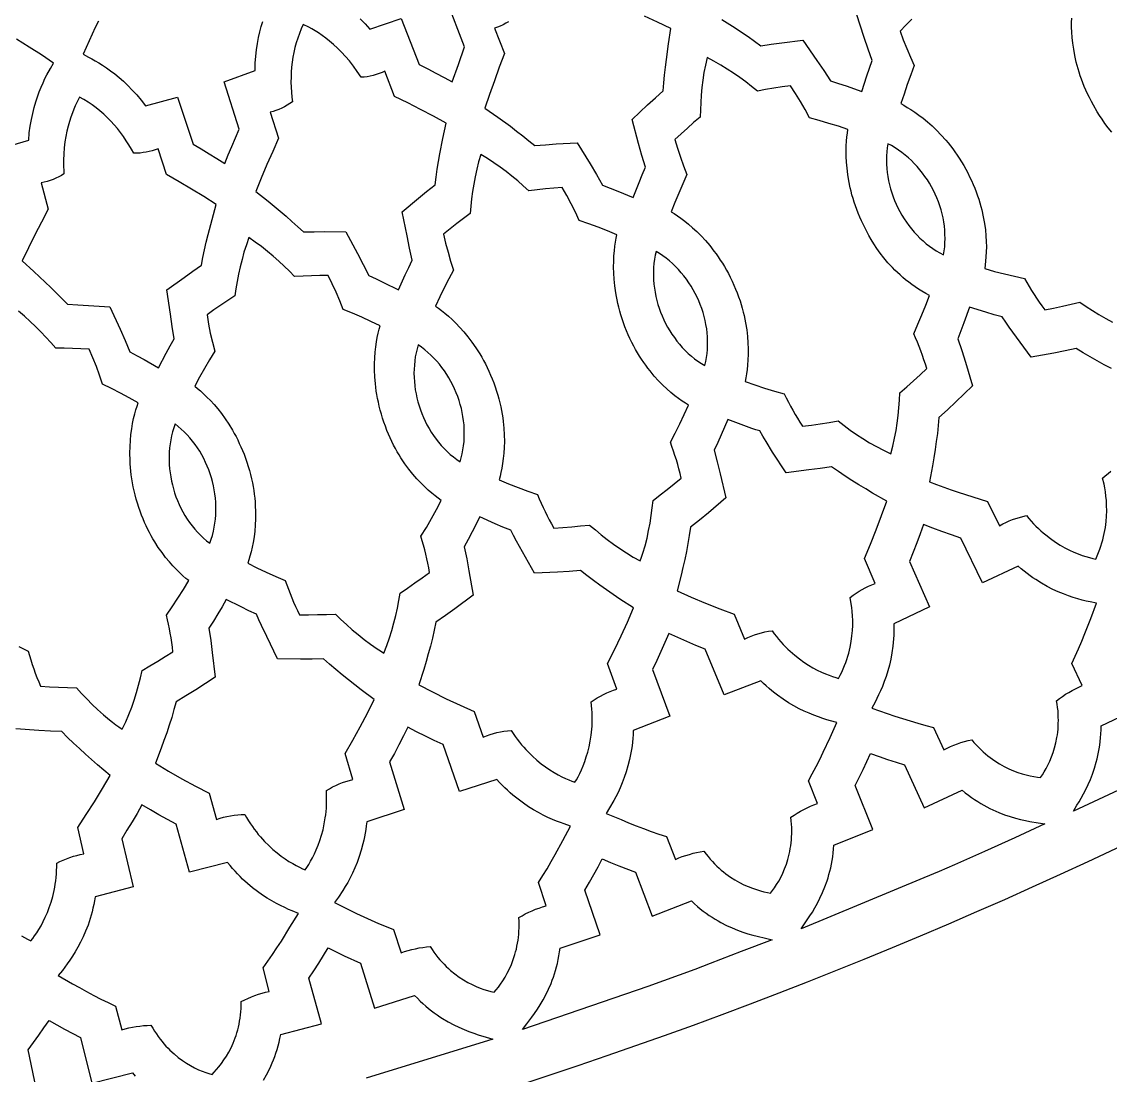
# Model space of a CAD drawing. Extents: x -550 to 550, y -550 to 550.
# Drawn here: x 101.2 to 206.7, y -460.5 to -358.4 of the extents above; entities that cross this region are included whole.
import ezdxf

# ---------------------------------------------------------------- set-up
doc = ezdxf.new("R2010")
doc.units = 0
doc.layers.add('LAYER_1', color=18, linetype='CONTINUOUS')
doc.layers.add('LAYER_10', color=4, linetype='CONTINUOUS')

msp = doc.modelspace()

# ---------------------------------------------------------------- linework, layer by layer
at = {"layer": 'LAYER_1'}
msp.add_lwpolyline([(0, 550, 0.414214), (-550, 0, 0.414214), (0, -550, 0.414214), (550, 0, 0.414214)], format="xyb", close=True, dxfattribs=at)
for points in [[(134.04, -358.13), (134.5, -358.61), (134.96, -359.14), (137.99, -358.08), (139.76, -362.55), (140.57, -362.96), (141.37, -363.38), (142.16, -363.8), (142.95, -364.23), (143.54, -362.54), (144.15, -360.85), (142.41, -356.37)], [(108.66, -358.34), (108.35, -358.98), (107.76, -360.27), (107.18, -361.56), (107.72, -361.83), (108.03, -362), (108.36, -362.18), (108.7, -362.39), (109.07, -362.62), (109.45, -362.88), (109.84, -363.16), (110.25, -363.47), (110.67, -363.81), (111.09, -364.18), (111.52, -364.59), (111.95, -365.03), (112.38, -365.5), (112.81, -366.01), (113.24, -366.56), (116.33, -365.7), (117.84, -370.27), (118.61, -370.73), (119.39, -371.19), (120.15, -371.67), (120.92, -372.15), (121.25, -371.31), (121.6, -370.48), (121.95, -369.64), (122.31, -368.82), (120.84, -364.24), (123.85, -363.12), (123.87, -362.42), (123.92, -361.75), (123.99, -361.12), (124.08, -360.51), (124.19, -359.93), (124.31, -359.38), (124.45, -358.86), (124.59, -358.37)], [(148.4, -358.41), (148.14, -358.56), (147.87, -358.7), (147.6, -358.83), (147.32, -358.94), (147.04, -359.04), (148.01, -361.49), (147.51, -362.8), (147.03, -364.12), (146.56, -365.45), (146.12, -366.78), (147.35, -367.66), (148.58, -368.54), (149.19, -369), (149.79, -369.46), (150.38, -369.93), (150.96, -370.41), (151.98, -370.32), (153.01, -370.25), (155.06, -370.13), (156.31, -372.17), (156.92, -373.2), (157.52, -374.24), (158.26, -374.52), (159, -374.82), (160.47, -375.43), (161.05, -373.97), (161.35, -373.24), (161.66, -372.51), (161.32, -371.36), (161, -370.2), (160.39, -367.89), (161.88, -366.47), (162.64, -365.78), (163.4, -365.09), (163.46, -364.33), (163.53, -363.58), (163.61, -362.82), (163.7, -362.06), (163.9, -360.56), (164.12, -359.05), (162.85, -358.46), (161.57, -357.88)], [(169.08, -358.2), (170.35, -359.01), (170.99, -359.43), (171.62, -359.85), (172.24, -360.28), (172.85, -360.73), (173.86, -360.58), (174.88, -360.44), (176.91, -360.19), (178.28, -362.15), (178.96, -363.14), (179.61, -364.14), (180.37, -364.38), (181.13, -364.63), (182.63, -365.15), (183.12, -363.66), (183.37, -362.91), (183.64, -362.17), (183.24, -361.05), (182.85, -359.92), (182.11, -357.65)], [(187.49, -358.15), (186.91, -358.73), (186.35, -359.31), (186.65, -360.16), (186.98, -361), (187.34, -361.83), (187.72, -362.65), (187.37, -363.56), (187.04, -364.48), (186.72, -365.41), (186.41, -366.34), (186.71, -366.5), (187.04, -366.7), (187.39, -366.92), (187.77, -367.17), (188.17, -367.45), (188.58, -367.76), (189, -368.11), (189.44, -368.5), (189.88, -368.92), (190.33, -369.38), (190.78, -369.88), (191, -370.15), (191.22, -370.43), (191.44, -370.71), (191.66, -371.01), (191.87, -371.32), (192.08, -371.64), (192.29, -371.98), (192.5, -372.32), (192.7, -372.68), (192.89, -373.05), (193.08, -373.43), (193.26, -373.8), (193.42, -374.17), (193.58, -374.54), (193.72, -374.9), (193.84, -375.26), (193.96, -375.61), (194.07, -375.96), (194.17, -376.3), (194.25, -376.64), (194.4, -377.3), (194.52, -377.94), (194.6, -378.55), (194.65, -379.14), (194.68, -379.69), (194.7, -380.22), (194.69, -380.71), (194.66, -381.17), (194.63, -381.59), (194.59, -381.97), (194.54, -382.31), (195.49, -382.59), (196.46, -382.84), (197.42, -383.07), (198.4, -383.27), (198.62, -383.67), (198.84, -384.06), (199.08, -384.44), (199.32, -384.82), (199.57, -385.2), (199.82, -385.57), (200.08, -385.94), (200.35, -386.3), (201.2, -386.14), (202.06, -385.97), (202.9, -385.78), (203.75, -385.58), (204.36, -386), (204.98, -386.39), (205.61, -386.78), (206.26, -387.15), (206.92, -387.5)], [(206.85, -369.12), (206.5, -368.69), (206.19, -368.27), (205.91, -367.86), (205.65, -367.48), (205.43, -367.12), (205.07, -366.49), (204.87, -366.12), (204.68, -365.76), (204.5, -365.39), (204.34, -365.03), (204.19, -364.68), (204.04, -364.33), (203.91, -363.98), (203.79, -363.64), (203.68, -363.3), (203.58, -362.96), (203.41, -362.31), (203.27, -361.68), (203.16, -361.08), (203.08, -360.5), (203.02, -359.95), (202.98, -359.43), (202.96, -358.94), (202.96, -358.49), (202.97, -358.07)], [(98.84, -370.8), (101.91, -369.88), (101.97, -369.18), (102.06, -368.52), (102.17, -367.89), (102.3, -367.29), (102.44, -366.72), (102.6, -366.18), (102.77, -365.67), (102.94, -365.19), (103.12, -364.74), (103.3, -364.32), (103.49, -363.92), (103.67, -363.56), (104.02, -362.93), (104.32, -362.41), (103.14, -361.63), (101.95, -360.86), (101.35, -360.48), (100.74, -360.11)], [(100.97, -418.93), (101.87, -419.37), (101.99, -419.8), (102.12, -420.23), (102.26, -420.66), (102.4, -421.09), (102.55, -421.52), (102.71, -421.94), (102.88, -422.36), (103.05, -422.78), (103.92, -422.83), (104.79, -422.87), (105.66, -422.9), (106.54, -422.92), (107.03, -423.47), (107.53, -424), (108.06, -424.53), (108.59, -425.04), (109.15, -425.54), (109.74, -426.03), (110.04, -426.26), (110.35, -426.5), (110.66, -426.72), (110.98, -426.95), (111.32, -426.24), (111.62, -425.53), (111.89, -424.82), (112.13, -424.11), (112.35, -423.39), (112.55, -422.68), (112.74, -421.96), (112.9, -421.25), (113.66, -420.81), (114.41, -420.36), (115.15, -419.91), (115.88, -419.44), (115.83, -418.99), (115.77, -418.54), (115.7, -418.1), (115.63, -417.65), (115.55, -417.21), (115.46, -416.77), (115.36, -416.33), (115.25, -415.89), (115.82, -415.07), (116.37, -414.24), (116.91, -413.4), (117.42, -412.55), (117.15, -412.33), (116.86, -412.08), (116.55, -411.79), (116.23, -411.47), (115.89, -411.12), (115.54, -410.73), (115.18, -410.3), (114.83, -409.83), (114.47, -409.33), (114.12, -408.79), (113.95, -408.5), (113.78, -408.2), (113.61, -407.9), (113.45, -407.58), (113.29, -407.25), (113.14, -406.91), (112.99, -406.56), (112.84, -406.2), (112.7, -405.83), (112.57, -405.45), (112.45, -405.05), (112.33, -404.65), (112.22, -404.25), (112.13, -403.85), (112.04, -403.45), (111.97, -403.07), (111.91, -402.69), (111.85, -402.31), (111.81, -401.94), (111.77, -401.58), (111.75, -401.23), (111.73, -400.88), (111.71, -400.21), (111.73, -399.57), (111.76, -398.96), (111.82, -398.38), (111.89, -397.83), (111.98, -397.32), (112.08, -396.84), (112.19, -396.4), (112.3, -396), (112.41, -395.64), (112.51, -395.31), (111.66, -394.84), (110.8, -394.38), (109.93, -393.93), (109.05, -393.51), (108.78, -392.65), (108.47, -391.8), (108.14, -390.96), (107.78, -390.13), (106.97, -390.09), (106.16, -390.06), (105.35, -390.04), (104.54, -390.03), (104.07, -389.49), (103.58, -388.96), (103.09, -388.44), (102.58, -387.93), (102.05, -387.43), (101.5, -386.94), (100.93, -386.46)], [(206.82, -392), (206.12, -391.63), (205.43, -391.26), (204.75, -390.88), (204.08, -390.48), (203.41, -390.07), (202.32, -390.3), (201.23, -390.51), (199.04, -390.9), (197.61, -388.97), (196.91, -387.99), (196.57, -387.5), (196.23, -387), (195.44, -386.79), (194.65, -386.55), (193.08, -386.06), (192.53, -387.59), (192.24, -388.36), (191.93, -389.11), (192.31, -390.24), (192.67, -391.39), (193.36, -393.68), (191.75, -395.22), (190.93, -395.99), (190.1, -396.73), (190.03, -397.52), (189.95, -398.3), (189.85, -399.08), (189.74, -399.86), (189.61, -400.64), (189.48, -401.42), (189.19, -402.97), (189.88, -403.23), (190.58, -403.49), (191.28, -403.74), (191.98, -403.98), (192.68, -404.21), (193.39, -404.44), (194.81, -404.87), (195.98, -407.23), (196.29, -407.06), (196.6, -406.91), (196.92, -406.76), (197.24, -406.63), (197.57, -406.52), (197.9, -406.42), (198.24, -406.33), (198.58, -406.25), (198.8, -406.52), (199.04, -406.78), (199.27, -407.03), (199.5, -407.27), (199.74, -407.5), (199.98, -407.72), (200.21, -407.92), (200.45, -408.12), (200.92, -408.48), (201.39, -408.81), (201.86, -409.1), (202.31, -409.36), (202.75, -409.58), (203.18, -409.78), (203.59, -409.95), (203.99, -410.1), (204.35, -410.22), (204.7, -410.32), (205.01, -410.4), (205.29, -410.47), (205.44, -410.15), (205.57, -409.83), (205.69, -409.51), (205.8, -409.2), (205.89, -408.89), (205.98, -408.58), (206.06, -408.28), (206.12, -407.98), (206.18, -407.69), (206.23, -407.4), (206.3, -406.83), (206.34, -406.29), (206.36, -405.77), (206.35, -405.27), (206.33, -404.8), (206.29, -404.36), (206.23, -403.94), (206.17, -403.56), (206.1, -403.21), (205.96, -402.61), (206.22, -402.38), (206.49, -402.16), (206.77, -401.95)], [(207.49, -432.83), (206.04, -433.52), (204.59, -434.21), (203.13, -434.88), (203.48, -434.31), (203.68, -433.97), (203.9, -433.61), (204.12, -433.21), (204.34, -432.78), (204.56, -432.31), (204.78, -431.82), (204.99, -431.29), (205.18, -430.72), (205.35, -430.13), (205.43, -429.81), (205.51, -429.49), (205.57, -429.17), (205.63, -428.83), (205.69, -428.48), (205.73, -428.13), (205.77, -427.76), (205.79, -427.39), (205.81, -427.01), (205.82, -426.62), (209.49, -424.87)], [(101.21, -446.96), (101.5, -447.13), (101.81, -447.29), (102.13, -447.45), (102.3, -447.22), (102.49, -446.96), (102.69, -446.66), (102.9, -446.33), (103.11, -445.97), (103.32, -445.58), (103.52, -445.15), (103.72, -444.69), (103.91, -444.2), (104.08, -443.68), (104.24, -443.13), (104.37, -442.55), (104.43, -442.25), (104.48, -441.94), (104.53, -441.62), (104.56, -441.29), (104.59, -440.96), (104.62, -440.62), (104.63, -440.27), (104.63, -439.92), (104.94, -439.76), (105.26, -439.61), (105.58, -439.48), (105.91, -439.36), (106.24, -439.25), (106.58, -439.16), (106.91, -439.08), (107.26, -439.01), (106.66, -436.45), (107.48, -435.21), (108.28, -433.96), (109.05, -432.69), (109.79, -431.41), (108.59, -430.39), (107.99, -429.88), (107.4, -429.35), (106.82, -428.82), (106.25, -428.28), (105.68, -427.73), (105.13, -427.17), (104.02, -427.12), (102.9, -427.06), (100.68, -426.9)], [(124.67, -460.94), (124.96, -460.42), (125.24, -459.87), (125.38, -459.57), (125.51, -459.27), (125.63, -458.96), (125.75, -458.64), (125.87, -458.31), (125.98, -457.97), (126.08, -457.62), (126.17, -457.26), (126.26, -456.89), (126.33, -456.51), (130.27, -455.48), (129.07, -451.06), (129.55, -450.34), (130.02, -449.61), (130.48, -448.87), (130.92, -448.13), (131.7, -448.51), (132.48, -448.88), (134.05, -449.59), (135.42, -453.96), (139.3, -452.72), (139.57, -453), (139.84, -453.27), (140.11, -453.52), (140.39, -453.76), (140.66, -453.99), (140.94, -454.21), (141.21, -454.42), (141.48, -454.61), (141.75, -454.79), (142.02, -454.97), (142.56, -455.29), (143.09, -455.57), (143.6, -455.81), (144.1, -456.03), (144.57, -456.22), (145.03, -456.39), (145.46, -456.53), (146.24, -456.76), (146.89, -456.95), (134.6, -460.73)], [(102.8, -462.47), (101.87, -457.99), (102.39, -457.29), (102.9, -456.58), (103.39, -455.86), (103.88, -455.14), (104.64, -455.57), (105.39, -455.98), (106.92, -456.79), (108.02, -461.23), (111.98, -460.24), (112.23, -460.54)]]:
    msp.add_lwpolyline(points, dxfattribs=at)
for points in [[(137.73, -384.37), (138.4, -382.93), (138.73, -382.21), (139.08, -381.5), (138.81, -380.33), (138.57, -379.16), (138.09, -376.81), (139.67, -375.49), (140.47, -374.84), (141.28, -374.21), (141.38, -373.45), (141.49, -372.7), (141.62, -371.96), (141.75, -371.21), (142.04, -369.72), (142.35, -368.23), (141.12, -367.56), (139.88, -366.91), (138.63, -366.28), (137.37, -365.66), (136.42, -363.2), (136.15, -363.32), (135.87, -363.43), (135.58, -363.53), (135.29, -363.61), (135, -363.67), (134.7, -363.73), (134.41, -363.77), (134.11, -363.79), (133.74, -363.23), (133.37, -362.7), (132.99, -362.21), (132.6, -361.76), (132.22, -361.34), (131.83, -360.96), (131.45, -360.6), (131.07, -360.28), (130.7, -359.99), (130.34, -359.73), (129.99, -359.49), (129.66, -359.28), (129.34, -359.1), (129.05, -358.93), (128.52, -358.67), (128.32, -359.1), (128.14, -359.54), (127.98, -359.99), (127.83, -360.45), (127.71, -360.91), (127.6, -361.38), (127.51, -361.85), (127.44, -362.33), (127.38, -362.81), (127.35, -363.29), (127.33, -363.78), (127.32, -364.26), (127.33, -364.74), (127.36, -365.22), (127.4, -365.7), (127.46, -366.17), (127.21, -366.34), (126.96, -366.5), (126.7, -366.64), (126.43, -366.78), (126.15, -366.9), (125.87, -367.01), (125.59, -367.1), (125.3, -367.18), (126.13, -369.69), (125.55, -370.97), (124.98, -372.25), (124.44, -373.55), (123.92, -374.85), (125.1, -375.8), (126.27, -376.76), (126.85, -377.25), (127.42, -377.75), (127.98, -378.26), (128.54, -378.77), (129.57, -378.75), (130.59, -378.74), (132.65, -378.75), (133.77, -380.86), (134.33, -381.92), (134.86, -383), (135.58, -383.32), (136.3, -383.67)], [(185.43, -400.26), (185.63, -399.51), (185.81, -398.76), (185.95, -398.02), (186.07, -397.28), (186.16, -396.55), (186.23, -395.81), (186.29, -395.08), (186.32, -394.35), (186.98, -393.78), (187.63, -393.2), (188.28, -392.61), (188.92, -392.01), (188.79, -391.58), (188.65, -391.15), (188.5, -390.73), (188.35, -390.3), (188.19, -389.88), (188.02, -389.46), (187.84, -389.04), (187.66, -388.63), (188.07, -387.72), (188.46, -386.8), (188.83, -385.87), (189.18, -384.93), (188.82, -384.73), (188.46, -384.52), (188.12, -384.3), (187.79, -384.09), (187.48, -383.86), (187.18, -383.64), (186.88, -383.41), (186.61, -383.18), (186.34, -382.94), (186.08, -382.71), (185.84, -382.47), (185.6, -382.23), (185.16, -381.76), (184.77, -381.29), (184.41, -380.82), (184.08, -380.37), (183.79, -379.93), (183.53, -379.51), (183.31, -379.11), (183.11, -378.74), (182.78, -378.09), (182.6, -377.71), (182.43, -377.34), (182.28, -376.96), (182.14, -376.6), (182.01, -376.23), (181.89, -375.87), (181.78, -375.52), (181.68, -375.17), (181.59, -374.82), (181.51, -374.49), (181.37, -373.83), (181.27, -373.19), (181.2, -372.58), (181.15, -372), (181.13, -371.45), (181.12, -370.93), (181.13, -370.44), (181.16, -369.99), (181.19, -369.57), (181.24, -369.19), (181.28, -368.85), (180.36, -368.54), (179.43, -368.25), (178.5, -367.97), (177.56, -367.72), (177.14, -366.92), (176.69, -366.14), (176.21, -365.37), (175.72, -364.62), (174.91, -364.73), (174.11, -364.85), (173.31, -364.98), (172.51, -365.13), (171.95, -364.68), (171.38, -364.24), (170.8, -363.81), (170.2, -363.4), (169.59, -362.99), (168.96, -362.6), (168.31, -362.23), (167.64, -361.87), (167.48, -362.61), (167.34, -363.34), (167.23, -364.06), (167.14, -364.79), (167.07, -365.51), (167.02, -366.22), (166.99, -366.94), (166.96, -367.66), (166.34, -368.18), (165.73, -368.71), (165.12, -369.26), (164.53, -369.81), (164.78, -370.67), (165.05, -371.53), (165.36, -372.38), (165.69, -373.22), (165.28, -374.11), (164.89, -375), (164.52, -375.91), (164.17, -376.82), (164.46, -377), (164.77, -377.21), (165.11, -377.45), (165.47, -377.73), (165.85, -378.03), (166.24, -378.37), (166.65, -378.74), (167.06, -379.15), (167.48, -379.6), (167.9, -380.09), (168.31, -380.62), (168.52, -380.9), (168.72, -381.19), (168.92, -381.49), (169.12, -381.8), (169.32, -382.12), (169.51, -382.46), (169.7, -382.8), (169.88, -383.16), (170.06, -383.53), (170.24, -383.91), (170.4, -384.3), (170.56, -384.68), (170.7, -385.06), (170.83, -385.43), (170.94, -385.8), (171.05, -386.17), (171.15, -386.53), (171.23, -386.88), (171.31, -387.23), (171.37, -387.58), (171.48, -388.24), (171.56, -388.89), (171.6, -389.5), (171.62, -390.09), (171.62, -390.65), (171.6, -391.17), (171.56, -391.66), (171.51, -392.11), (171.45, -392.53), (171.39, -392.91), (171.32, -393.25), (172.26, -393.58), (173.21, -393.89), (174.16, -394.18), (175.11, -394.44), (175.31, -394.85), (175.52, -395.25), (175.73, -395.65), (175.95, -396.05), (176.17, -396.44), (176.4, -396.82), (176.64, -397.21), (176.88, -397.59), (177.75, -397.48), (178.61, -397.36), (179.47, -397.22), (180.33, -397.08), (180.91, -397.53), (181.51, -397.96), (182.11, -398.39), (182.74, -398.79), (183.38, -399.19), (184.04, -399.56), (184.72, -399.92)], [(114.5, -391.92), (115.24, -390.51), (115.62, -389.81), (116.02, -389.12), (115.82, -387.94), (115.64, -386.75), (115.31, -384.38), (116.97, -383.17), (117.8, -382.57), (118.65, -381.99), (118.79, -381.24), (118.95, -380.5), (119.12, -379.76), (119.3, -379.03), (119.68, -377.56), (120.08, -376.1), (118.89, -375.35), (117.69, -374.62), (116.48, -373.91), (115.26, -373.22), (114.45, -370.71), (114.17, -370.81), (113.89, -370.9), (113.6, -370.98), (113.3, -371.04), (113.01, -371.09), (112.71, -371.13), (112.41, -371.15), (112.11, -371.15), (111.88, -370.74), (111.63, -370.33), (111.37, -369.93), (111.1, -369.53), (110.81, -369.14), (110.51, -368.76), (110.2, -368.39), (109.87, -368.04), (109.53, -367.69), (109.18, -367.36), (108.82, -367.05), (108.44, -366.74), (108.06, -366.46), (107.66, -366.19), (107.26, -365.95), (106.84, -365.72), (106.71, -365.96), (106.57, -366.24), (106.43, -366.54), (106.28, -366.88), (106.14, -367.24), (105.99, -367.64), (105.86, -368.06), (105.73, -368.52), (105.61, -369), (105.51, -369.51), (105.42, -370.05), (105.36, -370.61), (105.31, -371.21), (105.29, -371.83), (105.3, -372.47), (105.31, -372.8), (105.33, -373.14), (105.08, -373.3), (104.82, -373.44), (104.54, -373.57), (104.27, -373.69), (103.99, -373.79), (103.7, -373.88), (103.41, -373.96), (103.12, -374.02), (103.8, -376.57), (103.14, -377.81), (102.5, -379.06), (101.88, -380.31), (101.27, -381.58), (102.4, -382.6), (103.51, -383.63), (104.06, -384.16), (104.6, -384.69), (105.13, -385.23), (105.66, -385.78), (106.68, -385.82), (107.71, -385.88), (109.76, -386.01), (110.76, -388.19), (111.25, -389.29), (111.71, -390.39), (112.42, -390.76), (113.11, -391.14)], [(190.55, -380.99), (190.61, -380.6), (190.66, -380.2), (190.69, -379.81), (190.7, -379.41), (190.69, -379.01), (190.67, -378.6), (190.63, -378.2), (190.57, -377.8), (190.5, -377.4), (190.41, -377.01), (190.31, -376.62), (190.19, -376.23), (190.06, -375.85), (189.91, -375.48), (189.75, -375.12), (189.58, -374.76), (189.39, -374.41), (189.19, -374.06), (188.98, -373.72), (188.75, -373.39), (188.52, -373.07), (188.26, -372.75), (188, -372.44), (187.72, -372.14), (187.44, -371.86), (187.14, -371.58), (186.83, -371.32), (186.51, -371.07), (186.19, -370.84), (185.86, -370.62), (185.51, -370.41), (185.16, -370.22), (185.1, -370.61), (185.06, -371.01), (185.03, -371.41), (185.02, -371.81), (185.03, -372.21), (185.06, -372.61), (185.1, -373.01), (185.15, -373.41), (185.23, -373.81), (185.31, -374.2), (185.41, -374.59), (185.53, -374.98), (185.66, -375.36), (185.81, -375.73), (185.96, -376.09), (186.13, -376.45), (186.31, -376.8), (186.51, -377.15), (186.72, -377.49), (186.95, -377.83), (187.18, -378.16), (187.44, -378.47), (187.7, -378.78), (187.98, -379.08), (188.26, -379.37), (188.56, -379.64), (188.87, -379.91), (189.19, -380.15), (189.51, -380.39), (189.85, -380.6), (190.19, -380.8)], [(161.17, -410.64), (161.29, -410.27), (161.42, -409.9), (161.63, -409.17), (161.82, -408.43), (161.98, -407.7), (162.11, -406.97), (162.23, -406.23), (162.32, -405.5), (162.4, -404.77), (163.09, -404.24), (163.78, -403.71), (164.46, -403.16), (165.13, -402.61), (165.03, -402.17), (164.91, -401.73), (164.79, -401.29), (164.67, -400.86), (164.53, -400.43), (164.39, -400), (164.24, -399.57), (164.08, -399.15), (164.55, -398.27), (165, -397.37), (165.42, -396.47), (165.83, -395.56), (165.54, -395.37), (165.22, -395.16), (164.88, -394.92), (164.52, -394.64), (164.14, -394.33), (163.74, -393.98), (163.34, -393.6), (162.93, -393.18), (162.52, -392.73), (162.11, -392.23), (161.9, -391.97), (161.7, -391.69), (161.5, -391.41), (161.3, -391.11), (161.1, -390.8), (160.91, -390.49), (160.72, -390.16), (160.53, -389.82), (160.35, -389.47), (160.17, -389.1), (160, -388.73), (159.84, -388.34), (159.68, -387.95), (159.54, -387.57), (159.41, -387.19), (159.29, -386.81), (159.18, -386.44), (159.08, -386.07), (159, -385.71), (158.92, -385.36), (158.85, -385.01), (158.79, -384.67), (158.69, -384), (158.63, -383.36), (158.59, -382.75), (158.58, -382.17), (158.59, -381.61), (158.61, -381.1), (158.66, -380.61), (158.71, -380.16), (158.77, -379.75), (158.83, -379.37), (158.9, -379.04), (158, -378.67), (157.09, -378.32), (156.18, -377.99), (155.25, -377.67), (154.88, -376.86), (154.47, -376.05), (154.05, -375.25), (153.59, -374.47), (152.78, -374.53), (151.98, -374.6), (151.17, -374.68), (150.36, -374.78), (149.83, -374.3), (149.29, -373.83), (148.73, -373.37), (148.16, -372.93), (147.58, -372.49), (146.98, -372.07), (146.35, -371.66), (145.71, -371.26), (145.5, -371.98), (145.32, -372.7), (145.16, -373.42), (145.03, -374.14), (144.92, -374.85), (144.82, -375.56), (144.75, -376.28), (144.68, -376.99), (144.03, -377.47), (143.38, -377.96), (142.74, -378.47), (142.11, -378.98), (142.31, -379.86), (142.54, -380.73), (142.79, -381.6), (143.07, -382.46), (142.61, -383.32), (142.17, -384.19), (141.74, -385.06), (141.33, -385.95), (141.61, -386.15), (141.91, -386.38), (142.24, -386.64), (142.58, -386.93), (142.94, -387.26), (143.31, -387.62), (143.7, -388.02), (144.08, -388.46), (144.47, -388.93), (144.86, -389.44), (145.24, -389.99), (145.43, -390.28), (145.62, -390.59), (145.8, -390.9), (145.98, -391.22), (146.16, -391.56), (146.33, -391.9), (146.5, -392.26), (146.66, -392.63), (146.82, -393), (146.97, -393.4), (147.11, -393.79), (147.24, -394.18), (147.36, -394.57), (147.47, -394.95), (147.56, -395.33), (147.65, -395.7), (147.72, -396.06), (147.79, -396.42), (147.84, -396.77), (147.89, -397.12), (147.95, -397.79), (147.99, -398.44), (148, -399.06), (147.98, -399.64), (147.95, -400.2), (147.89, -400.72), (147.83, -401.21), (147.75, -401.66), (147.67, -402.07), (147.58, -402.44), (147.49, -402.77), (148.41, -403.16), (149.34, -403.53), (150.27, -403.88), (151.21, -404.2), (151.38, -404.62), (151.56, -405.04), (151.75, -405.45), (151.94, -405.85), (152.15, -406.26), (152.35, -406.66), (152.57, -407.06), (152.79, -407.45), (153.66, -407.39), (154.53, -407.33), (155.39, -407.25), (156.26, -407.16), (156.82, -407.64), (157.38, -408.11), (157.97, -408.57), (158.57, -409.02), (159.18, -409.45), (159.82, -409.87), (160.48, -410.26)], [(136.32, -419.56), (136.61, -418.83), (136.87, -418.1), (137.1, -417.38), (137.3, -416.65), (137.48, -415.93), (137.63, -415.2), (137.77, -414.48), (137.9, -413.75), (138.62, -413.27), (139.34, -412.77), (140.05, -412.27), (140.76, -411.76), (140.68, -411.31), (140.59, -410.87), (140.5, -410.43), (140.4, -409.99), (140.29, -409.55), (140.17, -409.11), (140.05, -408.68), (139.92, -408.25), (140.44, -407.4), (140.94, -406.53), (141.42, -405.66), (141.88, -404.77), (141.6, -404.57), (141.29, -404.34), (140.97, -404.08), (140.62, -403.78), (140.26, -403.44), (139.89, -403.08), (139.51, -402.67), (139.13, -402.23), (138.74, -401.75), (138.36, -401.22), (138.17, -400.95), (137.98, -400.66), (137.8, -400.37), (137.62, -400.06), (137.44, -399.74), (137.27, -399.41), (137.1, -399.07), (136.93, -398.72), (136.77, -398.36), (136.62, -397.99), (136.47, -397.6), (136.33, -397.21), (136.2, -396.81), (136.08, -396.41), (135.97, -396.03), (135.87, -395.65), (135.79, -395.27), (135.71, -394.9), (135.64, -394.53), (135.59, -394.18), (135.54, -393.82), (135.5, -393.48), (135.44, -392.81), (135.42, -392.17), (135.42, -391.55), (135.44, -390.97), (135.48, -390.42), (135.54, -389.9), (135.61, -389.42), (135.69, -388.98), (135.78, -388.57), (135.86, -388.2), (135.95, -387.87), (135.07, -387.44), (134.19, -387.04), (133.29, -386.65), (132.39, -386.28), (132.06, -385.44), (131.71, -384.61), (131.33, -383.79), (130.92, -382.99), (130.11, -383), (129.3, -383.01), (128.49, -383.05), (127.68, -383.09), (127.18, -382.58), (126.66, -382.08), (126.14, -381.59), (125.6, -381.11), (125.04, -380.65), (124.47, -380.19), (123.87, -379.75), (123.25, -379.32), (123, -380.03), (122.77, -380.74), (122.58, -381.45), (122.4, -382.15), (122.25, -382.86), (122.11, -383.56), (121.99, -384.27), (121.88, -384.97), (121.2, -385.41), (120.52, -385.87), (119.86, -386.33), (119.19, -386.8), (119.34, -387.69), (119.51, -388.57), (119.72, -389.45), (119.94, -390.33), (119.43, -391.15), (118.94, -391.99), (118.46, -392.84), (118, -393.7), (118.26, -393.92), (118.55, -394.16), (118.86, -394.44), (119.18, -394.76), (119.52, -395.11), (119.87, -395.49), (120.23, -395.91), (120.59, -396.37), (120.95, -396.87), (121.31, -397.4), (121.66, -397.98), (121.83, -398.28), (122, -398.59), (122.16, -398.91), (122.32, -399.25), (122.48, -399.59), (122.63, -399.95), (122.78, -400.31), (122.92, -400.69), (123.05, -401.08), (123.18, -401.48), (123.3, -401.88), (123.4, -402.28), (123.5, -402.67), (123.58, -403.06), (123.65, -403.44), (123.72, -403.82), (123.77, -404.18), (123.81, -404.55), (123.85, -404.9), (123.87, -405.25), (123.9, -405.92), (123.89, -406.57), (123.87, -407.19), (123.82, -407.77), (123.75, -408.32), (123.66, -408.84), (123.57, -409.32), (123.46, -409.76), (123.35, -410.17), (123.25, -410.54), (123.14, -410.86), (124.03, -411.31), (124.93, -411.73), (125.85, -412.14), (126.77, -412.52), (126.91, -412.95), (127.07, -413.37), (127.23, -413.79), (127.4, -414.21), (127.58, -414.63), (127.76, -415.04), (127.95, -415.45), (128.15, -415.86), (129.02, -415.85), (129.89, -415.84), (130.76, -415.82), (131.63, -415.78), (132.16, -416.3), (132.7, -416.81), (133.25, -417.3), (133.82, -417.78), (134.41, -418.25), (135.03, -418.7), (135.66, -419.14), (135.99, -419.35)], [(167.43, -391.71), (167.52, -391.33), (167.59, -390.94), (167.64, -390.54), (167.67, -390.15), (167.69, -389.75), (167.69, -389.34), (167.68, -388.94), (167.64, -388.54), (167.6, -388.14), (167.53, -387.74), (167.45, -387.34), (167.36, -386.95), (167.25, -386.56), (167.12, -386.18), (166.98, -385.81), (166.83, -385.45), (166.67, -385.08), (166.49, -384.72), (166.3, -384.37), (166.09, -384.03), (165.87, -383.69), (165.64, -383.35), (165.39, -383.03), (165.14, -382.72), (164.87, -382.41), (164.59, -382.12), (164.3, -381.84), (163.99, -381.57), (163.68, -381.32), (163.36, -381.08), (163.03, -380.86), (162.7, -380.65), (162.61, -381.03), (162.54, -381.42), (162.49, -381.82), (162.46, -382.21), (162.44, -382.61), (162.44, -383.02), (162.46, -383.42), (162.49, -383.82), (162.54, -384.22), (162.61, -384.62), (162.68, -385.02), (162.78, -385.41), (162.88, -385.79), (163.01, -386.17), (163.14, -386.55), (163.29, -386.91), (163.45, -387.28), (163.62, -387.64), (163.81, -387.99), (164.02, -388.34), (164.24, -388.68), (164.47, -389.01), (164.71, -389.34), (164.97, -389.65), (165.24, -389.96), (165.52, -390.25), (165.82, -390.53), (166.12, -390.8), (166.43, -391.05), (166.75, -391.29), (167.09, -391.51)], [(143.71, -401.04), (143.82, -400.66), (143.91, -400.27), (143.99, -399.88), (144.05, -399.48), (144.09, -399.08), (144.11, -398.68), (144.12, -398.27), (144.11, -397.87), (144.09, -397.46), (144.04, -397.06), (143.99, -396.66), (143.91, -396.26), (143.83, -395.86), (143.72, -395.47), (143.61, -395.09), (143.48, -394.72), (143.34, -394.35), (143.18, -393.98), (143.01, -393.62), (142.82, -393.26), (142.63, -392.91), (142.41, -392.57), (142.19, -392.24), (141.95, -391.91), (141.7, -391.59), (141.44, -391.29), (141.17, -390.99), (140.88, -390.71), (140.59, -390.44), (140.28, -390.18), (139.97, -389.94), (139.65, -389.71), (139.54, -390.09), (139.45, -390.47), (139.37, -390.86), (139.32, -391.26), (139.28, -391.66), (139.25, -392.06), (139.24, -392.46), (139.25, -392.86), (139.28, -393.27), (139.32, -393.67), (139.37, -394.07), (139.44, -394.46), (139.52, -394.85), (139.62, -395.24), (139.74, -395.62), (139.86, -396), (140, -396.37), (140.15, -396.74), (140.32, -397.1), (140.5, -397.46), (140.7, -397.82), (140.91, -398.17), (141.14, -398.5), (141.38, -398.83), (141.63, -399.15), (141.89, -399.46), (142.17, -399.76), (142.45, -400.05), (142.75, -400.32), (143.06, -400.57), (143.38, -400.81)], [(119.46, -408.92), (119.6, -408.54), (119.71, -408.16), (119.81, -407.77), (119.89, -407.38), (119.96, -406.98), (120, -406.58), (120.04, -406.17), (120.05, -405.76), (120.05, -405.36), (120.03, -404.95), (120, -404.55), (119.95, -404.14), (119.89, -403.74), (119.81, -403.35), (119.72, -402.96), (119.61, -402.58), (119.49, -402.2), (119.36, -401.83), (119.21, -401.45), (119.05, -401.09), (118.87, -400.73), (118.68, -400.37), (118.48, -400.02), (118.26, -399.68), (118.03, -399.35), (117.79, -399.03), (117.53, -398.72), (117.27, -398.42), (116.99, -398.14), (116.7, -397.86), (116.4, -397.61), (116.09, -397.36), (115.96, -397.74), (115.85, -398.12), (115.75, -398.51), (115.68, -398.9), (115.61, -399.29), (115.57, -399.69), (115.53, -400.09), (115.52, -400.5), (115.52, -400.9), (115.53, -401.31), (115.56, -401.71), (115.61, -402.11), (115.67, -402.5), (115.74, -402.9), (115.83, -403.28), (115.93, -403.66), (116.05, -404.04), (116.18, -404.42), (116.32, -404.8), (116.48, -405.17), (116.66, -405.53), (116.85, -405.89), (117.05, -406.24), (117.27, -406.59), (117.5, -406.92), (117.75, -407.25), (118, -407.56), (118.27, -407.86), (118.55, -408.15), (118.85, -408.42), (119.15, -408.68)], [(180.38, -422.03), (180.55, -421.71), (180.7, -421.4), (180.84, -421.09), (180.96, -420.78), (181.08, -420.48), (181.19, -420.18), (181.28, -419.88), (181.36, -419.58), (181.44, -419.29), (181.5, -419), (181.61, -418.44), (181.68, -417.9), (181.73, -417.38), (181.75, -416.88), (181.75, -416.41), (181.73, -415.96), (181.7, -415.54), (181.66, -415.15), (181.61, -414.8), (181.51, -414.19), (181.79, -413.97), (182.07, -413.77), (182.36, -413.58), (182.66, -413.4), (182.97, -413.23), (183.28, -413.08), (183.6, -412.94), (183.92, -412.81), (182.88, -410.39), (183.46, -409.02), (184.02, -407.64), (184.54, -406.24), (185.05, -404.84), (183.68, -404.06), (183.01, -403.66), (182.33, -403.26), (181.67, -402.84), (181.01, -402.42), (180.36, -401.98), (179.71, -401.53), (178.61, -401.69), (177.51, -401.83), (175.3, -402.09), (173.99, -400.09), (173.36, -399.07), (173.04, -398.56), (172.74, -398.05), (172.35, -397.93), (171.96, -397.8), (171.19, -397.52), (170.42, -397.22), (169.65, -396.93), (169.01, -398.42), (168.67, -399.16), (168.32, -399.9), (168.63, -401.05), (168.92, -402.21), (169.47, -404.54), (167.77, -405.98), (166.9, -406.69), (166.03, -407.38), (165.91, -408.16), (165.78, -408.94), (165.64, -409.71), (165.48, -410.49), (165.3, -411.26), (165.13, -412.02), (164.75, -413.55), (166.11, -414.15), (167.48, -414.72), (168.86, -415.27), (170.25, -415.79), (171.27, -418.21), (171.59, -418.07), (171.91, -417.93), (172.24, -417.81), (172.57, -417.7), (172.9, -417.6), (173.24, -417.52), (173.58, -417.45), (173.93, -417.4), (174.14, -417.69), (174.35, -417.96), (174.57, -418.22), (174.79, -418.48), (175.01, -418.72), (175.24, -418.95), (175.46, -419.17), (175.69, -419.38), (176.14, -419.77), (176.59, -420.13), (177.03, -420.44), (177.47, -420.73), (177.9, -420.98), (178.32, -421.21), (178.72, -421.4), (179.1, -421.57), (179.46, -421.72), (179.8, -421.84), (180.1, -421.94)], [(154.83, -432.08), (154.98, -431.83), (155.14, -431.54), (155.3, -431.22), (155.47, -430.87), (155.63, -430.49), (155.79, -430.07), (155.94, -429.63), (156.08, -429.15), (156.21, -428.64), (156.32, -428.1), (156.41, -427.53), (156.47, -426.94), (156.49, -426.63), (156.51, -426.32), (156.51, -426), (156.51, -425.67), (156.5, -425.33), (156.48, -424.99), (156.45, -424.64), (156.41, -424.29), (156.7, -424.09), (156.99, -423.91), (157.3, -423.74), (157.61, -423.58), (157.92, -423.43), (158.25, -423.29), (158.57, -423.17), (158.9, -423.07), (158, -420.59), (158.67, -419.26), (159.31, -417.91), (159.92, -416.56), (160.51, -415.19), (159.19, -414.33), (158.54, -413.89), (157.89, -413.44), (157.25, -412.99), (156.62, -412.52), (155.99, -412.05), (155.38, -411.56), (154.27, -411.65), (153.16, -411.72), (150.93, -411.84), (149.75, -409.76), (149.17, -408.71), (148.89, -408.18), (148.62, -407.65), (147.86, -407.36), (147.11, -407.04), (145.62, -406.38), (144.88, -407.83), (144.5, -408.55), (144.1, -409.26), (144.35, -410.43), (144.57, -411.6), (144.98, -413.96), (143.19, -415.29), (142.28, -415.94), (141.37, -416.58), (141.21, -417.35), (141.03, -418.11), (140.83, -418.88), (140.63, -419.64), (140.41, -420.39), (140.19, -421.15), (139.72, -422.65), (141.04, -423.33), (142.37, -423.99), (143.72, -424.62), (145.08, -425.22), (145.96, -427.7), (146.28, -427.58), (146.61, -427.46), (146.94, -427.36), (147.28, -427.27), (147.62, -427.2), (147.96, -427.14), (148.31, -427.09), (148.65, -427.06), (148.85, -427.36), (149.05, -427.65), (149.25, -427.92), (149.45, -428.19), (149.66, -428.44), (149.87, -428.69), (150.08, -428.92), (150.29, -429.14), (150.72, -429.56), (151.15, -429.94), (151.58, -430.29), (152, -430.6), (152.41, -430.88), (152.81, -431.13), (153.2, -431.35), (153.57, -431.54), (153.92, -431.71), (154.25, -431.85), (154.55, -431.97)], [(199.95, -431.61), (200.13, -431.35), (200.31, -431.07), (200.49, -430.75), (200.67, -430.41), (200.85, -430.03), (201.02, -429.63), (201.17, -429.2), (201.31, -428.75), (201.44, -428.26), (201.54, -427.75), (201.58, -427.49), (201.61, -427.22), (201.64, -426.94), (201.66, -426.66), (201.67, -426.37), (201.68, -426.08), (201.67, -425.78), (201.66, -425.47), (201.64, -425.16), (201.6, -424.84), (201.56, -424.52), (201.5, -424.19), (201.79, -423.97), (202.08, -423.76), (202.38, -423.56), (202.69, -423.37), (203, -423.19), (203.32, -423.02), (203.65, -422.86), (203.98, -422.72), (202.97, -420.57), (203.31, -419.85), (203.63, -419.14), (203.94, -418.41), (204.25, -417.68), (204.82, -416.22), (205.38, -414.74), (204.75, -414.61), (204.38, -414.53), (203.99, -414.43), (203.56, -414.32), (203.12, -414.18), (202.65, -414.02), (202.16, -413.84), (201.65, -413.63), (201.13, -413.39), (200.59, -413.11), (200.05, -412.8), (199.49, -412.45), (199.21, -412.27), (198.93, -412.07), (198.64, -411.85), (198.36, -411.63), (198.07, -411.4), (197.79, -411.15), (194.32, -412.76), (192.23, -408.43), (191.31, -408.12), (190.4, -407.79), (189.5, -407.45), (188.6, -407.1), (188.28, -408), (187.95, -408.9), (187.6, -409.79), (187.25, -410.68), (189.19, -415.08), (185.75, -416.72), (185.75, -417.1), (185.75, -417.47), (185.73, -417.84), (185.71, -418.19), (185.68, -418.54), (185.64, -418.88), (185.55, -419.53), (185.44, -420.15), (185.3, -420.74), (185.15, -421.3), (184.99, -421.83), (184.81, -422.32), (184.63, -422.79), (184.45, -423.22), (184.26, -423.62), (183.91, -424.32), (183.6, -424.89), (185.08, -425.41), (185.82, -425.67), (186.56, -425.91), (187.31, -426.14), (188.06, -426.37), (188.82, -426.58), (189.58, -426.77), (190.57, -428.93), (190.89, -428.77), (191.22, -428.62), (191.55, -428.48), (191.89, -428.35), (192.23, -428.24), (192.58, -428.13), (192.93, -428.04), (193.28, -427.96), (193.49, -428.22), (193.71, -428.46), (193.94, -428.69), (194.16, -428.91), (194.38, -429.12), (194.61, -429.32), (194.84, -429.51), (195.07, -429.69), (195.3, -429.85), (195.52, -430.01), (195.98, -430.3), (196.44, -430.55), (196.88, -430.77), (197.32, -430.96), (197.75, -431.12), (198.17, -431.26), (198.57, -431.37), (198.95, -431.46), (199.31, -431.52), (199.64, -431.57)], [(128.71, -440.56), (128.87, -440.32), (129.04, -440.04), (129.22, -439.73), (129.41, -439.39), (129.6, -439.02), (129.78, -438.61), (129.96, -438.17), (130.13, -437.71), (130.29, -437.21), (130.43, -436.68), (130.55, -436.12), (130.65, -435.53), (130.69, -435.22), (130.73, -434.91), (130.75, -434.59), (130.77, -434.26), (130.78, -433.92), (130.78, -433.58), (130.77, -433.23), (130.75, -432.88), (131.05, -432.7), (131.36, -432.53), (131.67, -432.38), (131.99, -432.24), (132.32, -432.11), (132.65, -432), (132.98, -431.9), (133.32, -431.81), (132.57, -429.28), (133.31, -428), (134.03, -426.7), (134.73, -425.38), (135.39, -424.06), (134.13, -423.12), (133.51, -422.64), (132.89, -422.15), (132.27, -421.66), (131.67, -421.16), (131.07, -420.64), (130.49, -420.11), (129.37, -420.14), (128.26, -420.14), (126.03, -420.12), (124.97, -417.97), (124.46, -416.89), (124.21, -416.34), (123.97, -415.8), (123.23, -415.46), (122.5, -415.1), (121.05, -414.36), (120.65, -415.07), (120.24, -415.77), (119.82, -416.47), (119.37, -417.15), (119.55, -418.34), (119.7, -419.52), (119.97, -421.9), (118.1, -423.11), (117.15, -423.71), (116.2, -424.29), (115.99, -425.04), (115.77, -425.8), (115.53, -426.54), (115.28, -427.29), (115.02, -428.03), (114.75, -428.77), (114.19, -430.24), (115.47, -431), (116.76, -431.74), (118.07, -432.45), (119.39, -433.13), (120.12, -435.67), (120.45, -435.56), (120.78, -435.47), (121.12, -435.39), (121.46, -435.32), (121.81, -435.27), (122.16, -435.23), (122.5, -435.2), (122.85, -435.19), (123.03, -435.5), (123.21, -435.8), (123.39, -436.09), (123.58, -436.37), (123.77, -436.63), (123.97, -436.89), (124.16, -437.14), (124.36, -437.37), (124.76, -437.82), (125.17, -438.22), (125.57, -438.6), (125.97, -438.93), (126.37, -439.24), (126.75, -439.51), (127.13, -439.75), (127.49, -439.96), (127.83, -440.15), (128.15, -440.31), (128.44, -440.45)], [(173.79, -442.81), (173.98, -442.56), (174.18, -442.29), (174.38, -441.98), (174.58, -441.65), (174.78, -441.29), (174.97, -440.89), (175.15, -440.47), (175.32, -440.02), (175.47, -439.55), (175.6, -439.04), (175.65, -438.78), (175.7, -438.51), (175.75, -438.24), (175.78, -437.95), (175.81, -437.67), (175.83, -437.37), (175.84, -437.07), (175.85, -436.76), (175.84, -436.45), (175.83, -436.13), (175.8, -435.8), (175.77, -435.47), (176.07, -435.27), (176.37, -435.07), (176.68, -434.89), (177, -434.72), (177.33, -434.56), (177.66, -434.41), (177.99, -434.28), (178.33, -434.15), (177.46, -431.95), (177.83, -431.26), (178.2, -430.56), (178.56, -429.86), (178.9, -429.15), (179.57, -427.73), (180.21, -426.29), (179.59, -426.12), (179.23, -426.02), (178.84, -425.89), (178.42, -425.75), (177.99, -425.59), (177.53, -425.4), (177.05, -425.19), (176.56, -424.95), (176.05, -424.68), (175.53, -424.37), (175, -424.02), (174.46, -423.64), (174.19, -423.44), (173.92, -423.22), (173.65, -422.99), (173.38, -422.75), (173.11, -422.5), (172.84, -422.24), (169.28, -423.62), (167.45, -419.18), (166.56, -418.82), (165.67, -418.45), (164.79, -418.07), (163.92, -417.67), (163.55, -418.55), (163.16, -419.42), (162.76, -420.29), (162.35, -421.15), (164.03, -425.66), (160.49, -427.08), (160.47, -427.46), (160.44, -427.83), (160.41, -428.19), (160.37, -428.54), (160.32, -428.89), (160.26, -429.22), (160.13, -429.87), (159.97, -430.48), (159.8, -431.06), (159.62, -431.61), (159.42, -432.13), (159.22, -432.61), (159.01, -433.06), (158.8, -433.48), (158.59, -433.86), (158.2, -434.54), (157.85, -435.1), (159.3, -435.7), (160.03, -436), (160.76, -436.29), (161.49, -436.57), (162.23, -436.84), (162.97, -437.1), (163.71, -437.34), (164.57, -439.55), (164.9, -439.41), (165.24, -439.28), (165.58, -439.16), (165.93, -439.06), (166.28, -438.96), (166.63, -438.88), (166.98, -438.81), (167.34, -438.76), (167.54, -439.03), (167.74, -439.28), (167.95, -439.53), (168.16, -439.76), (168.37, -439.98), (168.59, -440.2), (168.81, -440.4), (169.02, -440.59), (169.24, -440.77), (169.46, -440.94), (169.9, -441.26), (170.34, -441.54), (170.77, -441.79), (171.2, -442), (171.62, -442.19), (172.03, -442.35), (172.42, -442.48), (172.8, -442.59), (173.15, -442.68), (173.48, -442.75)], [(147, -452.42), (147.2, -452.19), (147.42, -451.92), (147.63, -451.63), (147.85, -451.3), (148.07, -450.95), (148.28, -450.57), (148.49, -450.16), (148.68, -449.72), (148.86, -449.25), (149.02, -448.75), (149.09, -448.5), (149.16, -448.23), (149.22, -447.96), (149.27, -447.68), (149.32, -447.39), (149.36, -447.1), (149.39, -446.8), (149.41, -446.49), (149.42, -446.18), (149.43, -445.85), (149.42, -445.53), (149.41, -445.19), (149.72, -445.01), (150.03, -444.83), (150.36, -444.67), (150.69, -444.52), (151.02, -444.38), (151.36, -444.26), (151.7, -444.14), (152.04, -444.04), (151.31, -441.79), (151.73, -441.12), (152.13, -440.45), (152.53, -439.77), (152.92, -439.09), (153.67, -437.71), (154.4, -436.32), (153.78, -436.11), (153.43, -435.98), (153.05, -435.84), (152.65, -435.67), (152.22, -435.48), (151.77, -435.27), (151.31, -435.02), (150.83, -434.75), (150.34, -434.45), (149.84, -434.11), (149.33, -433.73), (148.82, -433.32), (148.56, -433.1), (148.3, -432.86), (148.05, -432.62), (147.79, -432.36), (147.53, -432.1), (147.28, -431.82), (143.64, -432.98), (142.08, -428.43), (141.21, -428.02), (140.36, -427.61), (139.5, -427.18), (138.66, -426.74), (138.23, -427.59), (137.79, -428.44), (137.34, -429.28), (136.88, -430.11), (138.29, -434.72), (134.66, -435.92), (134.62, -436.29), (134.57, -436.66), (134.51, -437.01), (134.45, -437.36), (134.38, -437.7), (134.3, -438.03), (134.13, -438.67), (133.94, -439.27), (133.74, -439.84), (133.52, -440.38), (133.29, -440.88), (133.06, -441.35), (132.82, -441.78), (132.59, -442.19), (132.36, -442.56), (131.92, -443.21), (131.55, -443.74), (132.96, -444.44), (133.66, -444.78), (134.38, -445.11), (135.09, -445.44), (135.81, -445.75), (136.54, -446.06), (137.26, -446.35), (137.99, -448.6), (138.33, -448.48), (138.68, -448.38), (139.02, -448.28), (139.38, -448.2), (139.73, -448.13), (140.09, -448.07), (140.44, -448.02), (140.8, -447.99), (140.99, -448.27), (141.18, -448.54), (141.37, -448.79), (141.56, -449.04), (141.76, -449.27), (141.97, -449.5), (142.17, -449.71), (142.37, -449.92), (142.58, -450.11), (142.79, -450.3), (143.21, -450.64), (143.63, -450.95), (144.05, -451.22), (144.47, -451.46), (144.87, -451.68), (145.27, -451.86), (145.65, -452.02), (146.02, -452.15), (146.37, -452.26), (146.7, -452.35)], [(176.76, -446.27), (177.14, -445.71), (177.6, -445.03), (177.84, -444.65), (178.09, -444.23), (178.33, -443.78), (178.58, -443.29), (178.82, -442.77), (179.05, -442.22), (179.26, -441.64), (179.36, -441.33), (179.45, -441.01), (179.54, -440.69), (179.62, -440.36), (179.69, -440.01), (179.76, -439.66), (179.81, -439.3), (179.86, -438.93), (179.9, -438.55), (179.93, -438.16), (183.71, -436.64), (181.99, -432.4), (182.38, -431.63), (182.75, -430.85), (183.12, -430.06), (183.48, -429.28), (184.3, -429.58), (185.12, -429.86), (185.95, -430.14), (186.78, -430.4), (188.66, -434.57), (192.36, -432.86), (192.66, -433.1), (192.96, -433.34), (193.26, -433.55), (193.56, -433.76), (193.86, -433.95), (194.16, -434.14), (194.45, -434.31), (194.75, -434.47), (195.04, -434.61), (195.33, -434.75), (195.9, -435), (196.45, -435.22), (196.99, -435.4), (197.51, -435.55), (198, -435.68), (198.48, -435.79), (198.92, -435.88), (199.72, -436.01), (200.38, -436.12), (197.46, -437.45), (194.53, -438.78), (193.07, -439.44), (191.6, -440.09), (190.12, -440.72), (188.64, -441.35)], [(119.68, -460.39), (119.89, -460.17), (120.12, -459.91), (120.35, -459.63), (120.59, -459.32), (120.83, -458.98), (121.07, -458.62), (121.3, -458.22), (121.52, -457.79), (121.72, -457.34), (121.91, -456.85), (122, -456.6), (122.08, -456.34), (122.16, -456.07), (122.23, -455.79), (122.29, -455.51), (122.35, -455.22), (122.4, -454.92), (122.44, -454.62), (122.47, -454.31), (122.49, -453.99), (122.51, -453.66), (122.51, -453.32), (122.84, -453.16), (123.16, -453.01), (123.49, -452.87), (123.83, -452.74), (124.17, -452.62), (124.52, -452.51), (124.87, -452.42), (125.22, -452.34), (124.62, -450.05), (125.07, -449.41), (125.52, -448.77), (125.96, -448.11), (126.39, -447.46), (127.22, -446.13), (128.04, -444.79), (127.43, -444.54), (127.09, -444.39), (126.72, -444.22), (126.32, -444.03), (125.91, -443.81), (125.47, -443.57), (125.02, -443.3), (124.56, -443), (124.09, -442.67), (123.61, -442.3), (123.12, -441.89), (122.64, -441.45), (122.39, -441.21), (122.15, -440.96), (121.91, -440.7), (121.67, -440.43), (121.43, -440.15), (121.19, -439.85), (117.49, -440.78), (116.2, -436.15), (115.36, -435.69), (114.53, -435.22), (113.7, -434.74), (112.88, -434.25), (112.41, -435.09), (111.93, -435.92), (111.43, -436.73), (110.92, -437.55), (112.05, -442.22), (108.36, -443.19), (108.29, -443.56), (108.22, -443.93), (108.14, -444.28), (108.05, -444.62), (107.96, -444.96), (107.87, -445.28), (107.66, -445.91), (107.43, -446.49), (107.19, -447.05), (106.94, -447.57), (106.68, -448.05), (106.42, -448.51), (106.16, -448.93), (105.9, -449.32), (105.65, -449.67), (105.18, -450.3), (104.77, -450.8), (106.14, -451.59), (106.82, -451.97), (107.51, -452.35), (108.21, -452.72), (108.91, -453.08), (109.61, -453.42), (110.33, -453.76), (110.92, -456.06), (111.26, -455.96), (111.61, -455.87), (111.97, -455.8), (112.32, -455.74), (112.68, -455.69), (113.04, -455.65), (113.4, -455.63), (113.76, -455.62), (113.93, -455.91), (114.1, -456.18), (114.28, -456.45), (114.46, -456.71), (114.64, -456.96), (114.83, -457.19), (115.02, -457.42), (115.21, -457.63), (115.41, -457.84), (115.6, -458.04), (116, -458.4), (116.4, -458.74), (116.8, -459.03), (117.2, -459.3), (117.6, -459.53), (117.98, -459.74), (118.35, -459.92), (118.71, -460.07), (119.06, -460.2), (119.38, -460.3)], [(149.75, -456.02), (150.17, -455.49), (150.66, -454.84), (150.92, -454.47), (151.2, -454.07), (151.47, -453.63), (151.75, -453.17), (152.02, -452.67), (152.28, -452.13), (152.52, -451.56), (152.64, -451.26), (152.75, -450.95), (152.86, -450.63), (152.96, -450.3), (153.05, -449.97), (153.14, -449.62), (153.22, -449.26), (153.29, -448.9), (153.35, -448.52), (153.41, -448.14), (157.27, -446.86), (155.81, -442.52), (156.24, -441.77), (156.67, -441.02), (157.08, -440.26), (157.49, -439.5), (158.28, -439.84), (159.09, -440.16), (160.7, -440.78), (162.33, -445.06), (166.12, -443.58), (166.41, -443.85), (166.7, -444.1), (166.98, -444.33), (167.27, -444.56), (167.56, -444.77), (167.85, -444.97), (168.13, -445.16), (168.41, -445.33), (168.7, -445.5), (168.98, -445.66), (169.53, -445.94), (170.07, -446.19), (170.6, -446.4), (171.11, -446.59), (171.6, -446.75), (172.06, -446.88), (172.5, -447), (173.29, -447.19), (173.95, -447.33), (170.95, -448.48), (167.95, -449.63), (166.44, -450.2), (164.94, -450.77), (163.43, -451.32), (161.91, -451.86)]]:
    msp.add_lwpolyline(points, close=True, dxfattribs=at)
at = {"layer": 'LAYER_10'}
msp.add_lwpolyline([(-485, 0, 0.414214), (0, -485, 0.414214), (485, 0, 0.414214), (0, 485, 0.414214)], format="xyb", close=True, dxfattribs=at)

doc.saveas('drawing.dxf')
